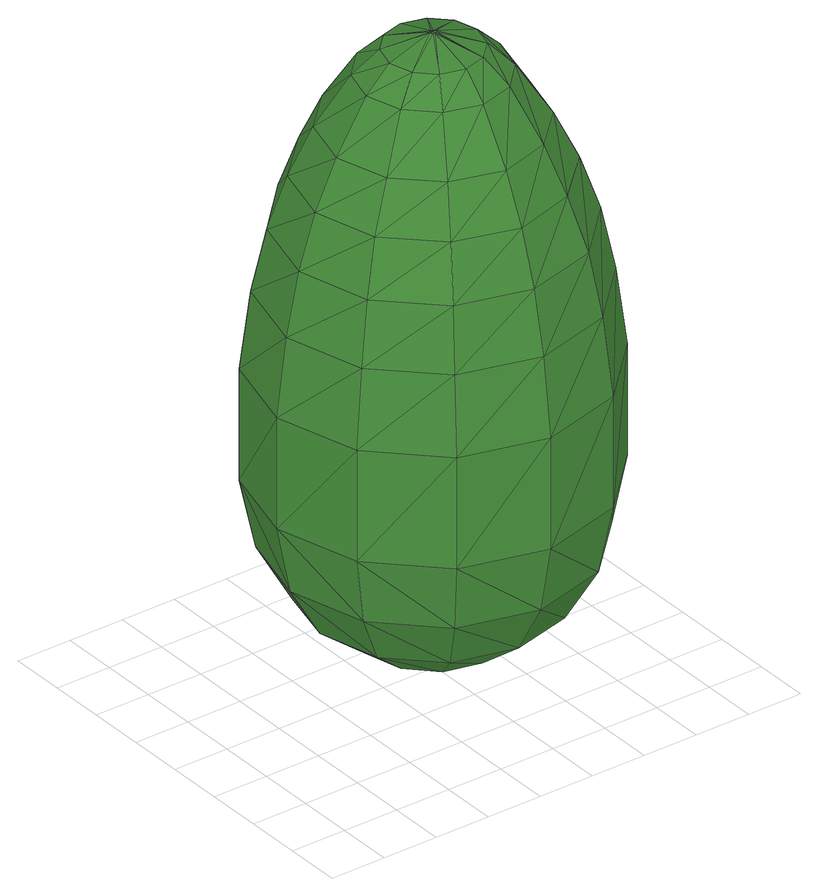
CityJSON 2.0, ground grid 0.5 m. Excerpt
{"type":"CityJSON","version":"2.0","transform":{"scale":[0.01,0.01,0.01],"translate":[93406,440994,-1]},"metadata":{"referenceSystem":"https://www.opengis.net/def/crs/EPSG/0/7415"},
"CityObjects":{
"tree1":{"type":"SolitaryVegetationObject","attributes":{"Geslacht":"Aesculus","Brondatum":"13-06-2019","Aanlegjaar":"1984","Beheerobjectomschrijving":"12310.bm41","Ontwikkeling":"Blijvende Kroon","Boomsortiment":"Aesculus hippocastanum","Boomstatus":"Niet van toepassing","Stamdiameter":"25","tree_part":"kruin","Takvrije_zone":"tot 2,50 meter Bereikt","Kroondiameter":"3","Thema":"Bomen","Boomhoogte":"6-9 m.","Straat":"C.N.A.Looslaan","Wijk":"Hillegersberg Noord","Laatste_mutatie":"17-05-2019","Boomsortiment_nederlands":"Wilde kastanje, Witte paa ;Aanbev. = N","Buurt":"Hillegersberg Noord - 40","Hoogte":"-2.543931","class":"VegetatieObject","function":"Boom"},"geometry":[{"type":"CompositeSurface","lod":"2","boundaries":[[[0,1,2]],[[0,3,4]],[[5,3,6]],[[7,8,6]],[[7,9,10]],[[11,9,12]],[[11,13,14]],[[13,15,16]],[[15,17,18]],[[17,19,20]],[[21,22,19]],[[6,8,23]],[[21,24,22]],[[23,25,26]],[[27,24,28]],[[25,29,28]],[[25,30,29]],[[7,10,8]],[[8,10,31]],[[30,32,33]],[[32,34,35]],[[34,36,37]],[[37,36,38]],[[38,39,40]],[[40,39,41]],[[42,43,41]],[[44,45,42]],[[46,47,44]],[[46,48,49]],[[48,50,49]],[[50,51,52]],[[51,53,52]],[[52,53,54]],[[54,55,56]],[[56,55,57]],[[58,59,57]],[[60,61,58]],[[62,61,60]],[[41,63,40]],[[64,65,62]],[[43,63,41]],[[43,66,63]],[[67,68,64]],[[69,70,66]],[[71,72,67]],[[73,74,70]],[[75,76,71]],[[77,78,74]],[[75,79,80]],[[81,82,79]],[[83,78,77]],[[84,85,81]],[[86,83,87]],[[88,89,84]],[[90,86,91]],[[92,93,88]],[[94,90,95]],[[96,97,92]],[[98,94,99]],[[100,101,96]],[[102,98,103]],[[104,105,100]],[[106,102,107]],[[108,109,104]],[[110,106,111]],[[112,113,108]],[[114,110,115]],[[116,117,112]],[[71,76,72]],[[67,72,68]],[[64,68,65]],[[68,118,65]],[[118,119,120]],[[119,121,122]],[[121,123,124]],[[123,125,126]],[[125,127,128]],[[127,129,130]],[[129,131,132]],[[132,131,133]],[[47,45,44]],[[134,47,46]],[[49,134,46]],[[135,134,49]],[[136,135,137]],[[138,136,139]],[[139,136,137]],[[137,135,49]],[[49,50,137]],[[50,52,137]],[[137,52,139]],[[52,54,139]],[[139,54,56]],[[56,138,139]],[[140,138,56]],[[57,140,56]],[[59,140,57]],[[61,59,58]],[[62,65,61]],[[65,118,120]],[[65,120,61]],[[61,120,59]],[[120,119,122]],[[120,122,59]],[[59,122,140]],[[122,121,124]],[[122,124,140]],[[140,124,138]],[[124,123,126]],[[124,126,138]],[[138,126,136]],[[126,125,128]],[[126,128,136]],[[136,128,135]],[[128,127,130]],[[128,130,135]],[[135,130,134]],[[130,129,132]],[[130,132,134]],[[134,132,47]],[[132,133,47]],[[47,133,45]],[[45,43,42]],[[69,66,43]],[[45,69,43]],[[133,69,45]],[[73,70,69]],[[133,73,69]],[[131,73,133]],[[77,74,73]],[[131,77,73]],[[87,83,77]],[[87,77,131]],[[129,87,131]],[[91,86,87]],[[91,87,129]],[[127,91,129]],[[95,90,91]],[[95,91,127]],[[125,95,127]],[[99,94,95]],[[99,95,125]],[[123,99,125]],[[103,98,99]],[[103,99,123]],[[121,103,123]],[[107,102,103]],[[107,103,121]],[[119,107,121]],[[111,106,107]],[[111,107,119]],[[118,111,119]],[[115,110,111]],[[115,111,118]],[[68,115,118]],[[72,115,68]],[[72,114,115]],[[76,114,72]],[[116,141,117]],[[142,143,141]],[[82,144,145]],[[141,143,146]],[[141,146,117]],[[117,146,147]],[[147,148,117]],[[148,149,150]],[[81,85,82]],[[85,144,82]],[[84,89,85]],[[104,109,105]],[[108,113,109]],[[112,117,113]],[[113,148,109]],[[109,148,150]],[[109,150,105]],[[105,150,151]],[[151,152,105]],[[92,97,93]],[[97,153,93]],[[96,101,97]],[[100,105,101]],[[152,101,105]],[[101,152,97]],[[97,152,153]],[[151,153,152]],[[150,153,151]],[[149,153,150]],[[153,149,93]],[[88,93,89]],[[149,89,93]],[[89,149,85]],[[85,149,144]],[[144,149,148]],[[147,144,148]],[[145,144,147]],[[146,145,147]],[[143,145,146]],[[145,143,82]],[[143,142,82]],[[79,82,142]],[[79,142,80]],[[80,142,141]],[[80,141,116]],[[75,80,76]],[[76,80,116]],[[76,116,114]],[[114,116,112]],[[114,112,110]],[[110,112,108]],[[110,108,106]],[[106,108,104]],[[106,104,102]],[[102,104,100]],[[102,100,98]],[[98,100,96]],[[98,96,94]],[[94,96,92]],[[94,92,90]],[[90,92,88]],[[90,88,86]],[[86,88,84]],[[86,84,83]],[[83,84,81]],[[83,81,78]],[[78,81,79]],[[78,79,75]],[[78,75,74]],[[74,75,71]],[[74,71,70]],[[70,71,67]],[[70,67,66]],[[66,67,64]],[[66,64,63]],[[63,64,62]],[[63,62,40]],[[40,62,60]],[[60,38,40]],[[37,38,60]],[[58,37,60]],[[35,34,37]],[[35,37,58]],[[57,35,58]],[[55,35,57]],[[55,32,35]],[[33,32,55]],[[54,33,55]],[[53,33,54]],[[29,30,33]],[[29,33,53]],[[28,29,27]],[[27,29,53]],[[27,53,51]],[[24,27,51]],[[24,51,22]],[[22,51,50]],[[48,22,50]],[[19,22,48]],[[20,19,48]],[[20,48,46]],[[44,20,46]],[[18,17,20]],[[18,20,44]],[[42,18,44]],[[16,15,18]],[[148,113,117]],[[16,18,42]],[[41,16,42]],[[39,16,41]],[[39,13,16]],[[14,13,39]],[[38,14,39]],[[36,14,38]],[[9,11,14]],[[9,14,36]],[[10,9,36]],[[10,36,34]],[[31,10,34]],[[31,34,32]],[[30,31,32]],[[31,30,8]],[[8,25,23]],[[30,25,8]],[[26,25,28]],[[24,26,28]],[[26,24,23]],[[23,24,21]],[[23,21,6]],[[6,21,5]],[[5,21,19]],[[5,19,17]],[[3,5,17]],[[3,17,15]],[[4,3,15]],[[4,15,13]],[[11,4,13]],[[12,4,11]],[[0,4,12]],[[12,1,0]],[[9,1,12]],[[1,9,7]],[[1,7,2]],[[2,7,6]],[[3,2,6]],[[2,3,0]]]}]}
},
"vertices":[
[222,180,93],[222,177,93],[221,181,93],[251,234,106],[275,210,106],[220,242,106],[220,182,93],[221,177,93],[220,176,93],[275,147,106],[251,124,106],[283,179,106],[223,179,93],[329,179,142],[315,124,142],[315,234,142],[357,179,190],[275,273,142],[339,248,190],[220,288,142],[289,298,190],[188,234,106],[165,273,142],[218,181,93],[165,210,106],[218,177,93],[218,180,93],[157,179,106],[217,179,93],[165,147,106],[188,124,106],[220,116,106],[165,84,142],[125,124,142],[220,70,142],[151,60,190],[275,84,142],[220,42,190],[289,60,190],[339,110,190],[295,49,251],[350,104,251],[370,179,251],[370,179,351],[350,254,251],[350,254,351],[295,309,251],[295,309,351],[220,316,190],[220,329,251],[151,298,190],[125,234,142],[101,248,190],[111,179,142],[83,179,190],[101,110,190],[70,179,251],[90,104,251],[145,49,251],[145,49,351],[220,29,251],[220,29,351],[295,49,351],[350,104,351],[342,108,420],[291,57,420],[361,179,420],[349,179,475],[332,114,475],[342,250,420],[332,243,475],[318,235,522],[333,179,522],[285,291,475],[276,276,522],[266,259,564],[300,226,564],[220,292,522],[220,272,564],[220,243,609],[252,234,609],[188,234,609],[199,215,630],[174,259,564],[165,211,609],[184,200,630],[140,226,564],[164,276,522],[156,179,609],[178,179,630],[127,179,564],[122,235,522],[165,147,609],[184,158,630],[140,132,564],[107,179,522],[188,124,609],[199,143,630],[174,99,564],[122,123,522],[220,115,609],[220,137,630],[220,86,564],[164,82,522],[252,124,609],[241,143,630],[266,99,564],[220,66,522],[275,147,609],[256,158,630],[300,132,564],[276,82,522],[284,179,609],[262,179,630],[313,179,564],[318,123,522],[275,211,609],[256,200,630],[285,67,475],[220,50,475],[220,38,420],[155,67,475],[149,57,420],[108,114,475],[98,108,420],[91,179,475],[79,179,420],[108,243,475],[98,250,420],[155,291,475],[149,301,420],[220,308,475],[220,320,420],[291,301,420],[220,329,351],[145,309,351],[90,254,351],[145,309,251],[70,179,351],[90,254,251],[90,104,351],[241,215,630],[220,221,630],[220,182,643],[218,180,643],[218,181,643],[221,181,643],[222,180,643],[223,179,643],[217,179,643],[222,177,643],[221,177,643],[220,176,643],[218,177,643]
]}
